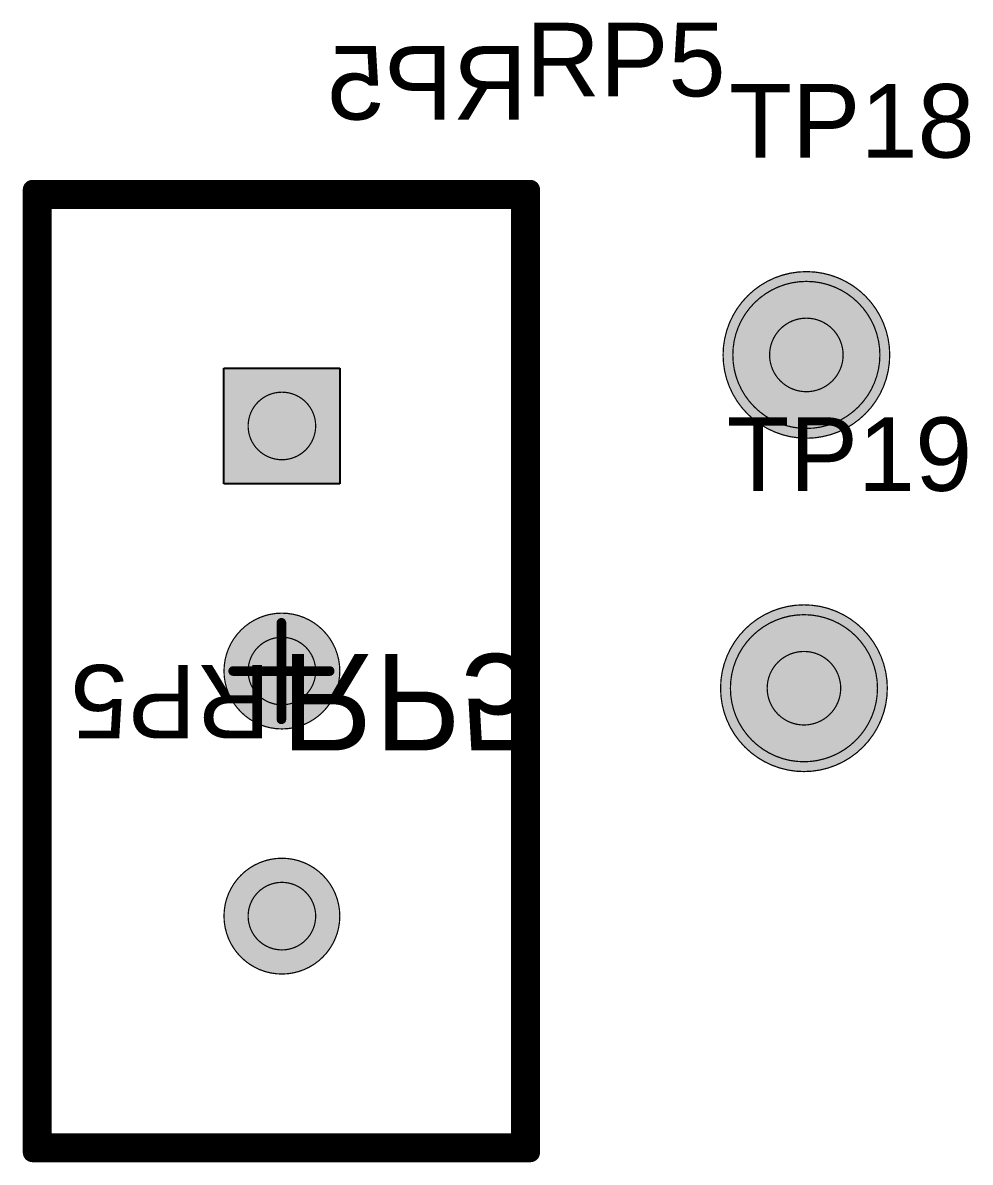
# Model space of a CAD drawing. Header units: millimetres. Extents: x 54 to 247, y 53 to 195.
# Drawn here: x 210.09 to 219.91, y 87.16 to 98.97 of the extents above; entities that cross this region are included whole.
import ezdxf

# ---------------------------------------------------------------- set-up
doc = ezdxf.new("R2010")
doc.units = ezdxf.units.MM
for name, color, linetype in [('BottomOverlay', 54, 'Continuous'), ('BottomSolder', 6, 'Continuous'), ('Mechanical10', 56, 'Continuous'), ('Mechanical11', 56, 'Continuous'), ('Mechanical12', 56, 'Continuous'), ('Mechanical14', 56, 'Continuous'), ('Mechanical15', 56, 'Continuous'), ('Mechanical4', 56, 'Continuous'), ('Mechanical6', 56, 'Continuous'), ('Mechanical7', 56, 'Continuous'), ('Mechanical8', 56, 'Continuous'), ('MultiLayer', 9, 'Continuous'), ('PadHoleLayer', 156, 'Continuous'), ('TopSolder', 216, 'Continuous')]:
    doc.layers.add(name, color=color, linetype=linetype)
doc.styles.add('Arial', font='arial.ttf', dxfattribs={"height": 0.2})

# ---------------------------------------------------------------- blocks, each defined once
blk = doc.blocks.new('T____P_____B_247')
at = {"layer": 'BottomSolder'}
h = blk.add_hatch(color=6, dxfattribs=at)
edge = h.paths.add_edge_path()
edge.add_arc((0, 0), 0.864, 0, 360)
at = {"layer": 'MultiLayer'}
h = blk.add_hatch(color=9, dxfattribs=at)
edge = h.paths.add_edge_path()
edge.add_arc((0, 0), 0.762, 0, 360)
at = {"layer": 'PadHoleLayer'}
h = blk.add_hatch(color=156, dxfattribs=at)
edge = h.paths.add_edge_path()
edge.add_arc((0, 0), 0.381, 0, 360)
at = {"layer": 'TopSolder'}
h = blk.add_hatch(color=216, dxfattribs=at)
edge = h.paths.add_edge_path()
edge.add_arc((0, 0), 0.864, 0, 360)
blk = doc.blocks.new('T____P_____B_248')
at = {"layer": 'BottomSolder'}
h = blk.add_hatch(color=6, dxfattribs=at)
edge = h.paths.add_edge_path()
edge.add_arc((0, 0), 0.864, 0, 360)
at = {"layer": 'MultiLayer'}
h = blk.add_hatch(color=9, dxfattribs=at)
edge = h.paths.add_edge_path()
edge.add_arc((0, 0), 0.762, 0, 360)
at = {"layer": 'PadHoleLayer'}
h = blk.add_hatch(color=156, dxfattribs=at)
edge = h.paths.add_edge_path()
edge.add_arc((0, 0), 0.381, 0, 360)
at = {"layer": 'TopSolder'}
h = blk.add_hatch(color=216, dxfattribs=at)
edge = h.paths.add_edge_path()
edge.add_arc((0, 0), 0.864, 0, 360)
blk = doc.blocks.new('B______3296W_MFG_B_257')
at = {"layer": 'BottomSolder'}
blk.add_hatch(color=6, dxfattribs=at).paths.add_polyline_path([(-0.595, 3.14), (0.605, 3.14), (0.605, 1.94), (-0.595, 1.94)])
h = blk.add_hatch(color=6, dxfattribs=at)
edge = h.paths.add_edge_path()
edge.add_arc((0.005, 0), 0.6, 0, 360)
h = blk.add_hatch(color=6, dxfattribs=at)
edge = h.paths.add_edge_path()
edge.add_arc((0.005, -2.54), 0.6, 0, 360)
at = {"layer": 'MultiLayer'}
blk.add_hatch(color=9, dxfattribs=at).paths.add_polyline_path([(-0.595, 3.14), (0.605, 3.14), (0.605, 1.94), (-0.595, 1.94)])
h = blk.add_hatch(color=9, dxfattribs=at)
edge = h.paths.add_edge_path()
edge.add_arc((0.005, 0), 0.6, 0, 360)
h = blk.add_hatch(color=9, dxfattribs=at)
edge = h.paths.add_edge_path()
edge.add_arc((0.005, -2.54), 0.6, 0, 360)
at = {"layer": 'PadHoleLayer'}
h = blk.add_hatch(color=156, dxfattribs=at)
edge = h.paths.add_edge_path()
edge.add_arc((0.005, 2.54), 0.35, 0, 360)
h = blk.add_hatch(color=156, dxfattribs=at)
edge = h.paths.add_edge_path()
edge.add_arc((0.005, 0), 0.35, 0, 360)
h = blk.add_hatch(color=156, dxfattribs=at)
edge = h.paths.add_edge_path()
edge.add_arc((0.005, -2.54), 0.35, 0, 360)
at = {"layer": 'TopSolder'}
blk.add_hatch(color=216, dxfattribs=at).paths.add_polyline_path([(-0.595, 3.14), (0.605, 3.14), (0.605, 1.94), (-0.595, 1.94)])
h = blk.add_hatch(color=216, dxfattribs=at)
edge = h.paths.add_edge_path()
edge.add_arc((0.005, 0), 0.6, 0, 360)
h = blk.add_hatch(color=216, dxfattribs=at)
edge = h.paths.add_edge_path()
edge.add_arc((0.005, -2.54), 0.6, 0, 360)
at = {"layer": 'BottomOverlay', "const_width": 0.2}
for points in [[(-2.48, -4.89), (-2.48, 4.89)], [(-2.48, 4.89), (2.48, 4.89)], [(2.48, -4.89), (2.48, 4.89)], [(-2.48, -4.89), (2.48, -4.89)]]:
    blk.add_lwpolyline(points, dxfattribs=at)
at = {"layer": 'BottomOverlay', "const_width": 0.1}
for points in [[(-2.53, 4.89, 1), (-2.43, 4.89, 1)], [(-2.53, 4.89, 1), (-2.43, 4.89, 1)], [(2.43, 4.89, 1), (2.53, 4.89, 1)], [(2.43, 4.89, 1), (2.53, 4.89, 1)], [(-2.53, -4.89, 1), (-2.43, -4.89, 1)], [(-2.53, -4.89, 1), (-2.43, -4.89, 1)], [(2.43, -4.89, 1), (2.53, -4.89, 1)], [(2.43, -4.89, 1), (2.53, -4.89, 1)]]:
    blk.add_lwpolyline(points, format="xyb", close=True, dxfattribs=at)
at = {"layer": 'Mechanical10', "const_width": 0.2}
for points in [[(-2.58, -4.99), (-2.58, 4.99)], [(-2.58, 4.99), (2.58, 4.99)], [(2.58, -4.99), (2.58, 4.99)], [(-2.58, -4.99), (2.58, -4.99)]]:
    blk.add_lwpolyline(points, dxfattribs=at)
at = {"layer": 'Mechanical10', "const_width": 0.1}
for points in [[(-2.63, 4.99, 1), (-2.53, 4.99, 1)], [(-2.63, 4.99, 1), (-2.53, 4.99, 1)], [(2.53, 4.99, 1), (2.63, 4.99, 1)], [(2.53, 4.99, 1), (2.63, 4.99, 1)], [(-2.63, -4.99, 1), (-2.53, -4.99, 1)], [(-2.63, -4.99, 1), (-2.53, -4.99, 1)], [(2.53, -4.99, 1), (2.63, -4.99, 1)], [(2.53, -4.99, 1), (2.63, -4.99, 1)]]:
    blk.add_lwpolyline(points, format="xyb", close=True, dxfattribs=at)
at = {"layer": 'Mechanical12', "const_width": 0.2}
for points in [[(-2.48, -4.89), (-2.48, 4.89)], [(-2.48, 4.89), (2.48, 4.89)], [(2.48, -4.89), (2.48, 4.89)], [(-2.48, -4.89), (2.48, -4.89)]]:
    blk.add_lwpolyline(points, dxfattribs=at)
at = {"layer": 'Mechanical12', "const_width": 0.1}
for points in [[(-2.53, 4.89, 1), (-2.43, 4.89, 1)], [(-2.53, 4.89, 1), (-2.43, 4.89, 1)], [(2.43, 4.89, 1), (2.53, 4.89, 1)], [(2.43, 4.89, 1), (2.53, 4.89, 1)], [(-2.53, -4.89, 1), (-2.43, -4.89, 1)], [(-2.53, -4.89, 1), (-2.43, -4.89, 1)], [(2.43, -4.89, 1), (2.53, -4.89, 1)], [(2.43, -4.89, 1), (2.53, -4.89, 1)]]:
    blk.add_lwpolyline(points, format="xyb", close=True, dxfattribs=at)
at = {"layer": 'Mechanical15'}
for points, const_width in [([(-2.58, -4.99), (-2.58, 4.99)], 0.2), ([(-2.58, 4.99), (2.58, 4.99)], 0.2), ([(2.58, -4.99), (2.58, 4.99)], 0.2), ([(0, -0.5), (0, 0.5)], 0.1), ([(-0.5, 0), (0.5, 0)], 0.1), ([(-2.58, -4.99), (2.58, -4.99)], 0.2)]:
    blk.add_lwpolyline(points, dxfattribs=dict(at, const_width=const_width))
for points, const_width in [([(-2.63, 4.99, 1), (-2.53, 4.99, 1)], 0.1), ([(-2.63, 4.99, 1), (-2.53, 4.99, 1)], 0.1), ([(2.53, 4.99, 1), (2.63, 4.99, 1)], 0.1), ([(2.53, 4.99, 1), (2.63, 4.99, 1)], 0.1), ([(-0.025, 0.5, 1), (0.025, 0.5, 1)], 0.05), ([(-0.525, 0, 1), (-0.475, 0, 1)], 0.05), ([(0.475, 0, 1), (0.525, 0, 1)], 0.05), ([(-0.025, -0.5, 1), (0.025, -0.5, 1)], 0.05), ([(-2.63, -4.99, 1), (-2.53, -4.99, 1)], 0.1), ([(-2.63, -4.99, 1), (-2.53, -4.99, 1)], 0.1), ([(2.53, -4.99, 1), (2.63, -4.99, 1)], 0.1), ([(2.53, -4.99, 1), (2.63, -4.99, 1)], 0.1)]:
    blk.add_lwpolyline(points, format="xyb", close=True, dxfattribs=dict(at, const_width=const_width))
at = {"layer": 'Mechanical10', "text_generation_flag": 2}
blk.add_text('RP5', height=1, rotation=180, dxfattribs=at).set_placement((0, 0.177))

msp = doc.modelspace()

# ---------------------------------------------------------------- hatches: boundary and pattern name
at = {"layer": 'Mechanical14'}
h = msp.add_hatch(color=56, dxfattribs=at)
edge = h.paths.add_edge_path()
edge.add_arc((210.291, 97.143), 0.05, 0, 360)
h = msp.add_hatch(color=56, dxfattribs=at)
edge = h.paths.add_edge_path()
edge.add_arc((210.291, 97.143), 0.05, 0, 360)
h = msp.add_hatch(color=56, dxfattribs=at)
edge = h.paths.add_edge_path()
edge.add_arc((215.251, 97.143), 0.05, 0, 360)
h = msp.add_hatch(color=56, dxfattribs=at)
edge = h.paths.add_edge_path()
edge.add_arc((215.251, 97.143), 0.05, 0, 360)
h = msp.add_hatch(color=56, dxfattribs=at)
edge = h.paths.add_edge_path()
edge.add_arc((210.291, 87.363), 0.05, 0, 360)
h = msp.add_hatch(color=56, dxfattribs=at)
edge = h.paths.add_edge_path()
edge.add_arc((210.291, 87.363), 0.05, 0, 360)
h = msp.add_hatch(color=56, dxfattribs=at)
edge = h.paths.add_edge_path()
edge.add_arc((215.251, 87.363), 0.05, 0, 360)
h = msp.add_hatch(color=56, dxfattribs=at)
edge = h.paths.add_edge_path()
edge.add_arc((215.251, 87.363), 0.05, 0, 360)
at = {"layer": 'Mechanical4'}
h = msp.add_hatch(color=56, dxfattribs=at)
edge = h.paths.add_edge_path()
edge.add_arc((210.191, 97.243), 0.05, 0, 360)
h = msp.add_hatch(color=56, dxfattribs=at)
edge = h.paths.add_edge_path()
edge.add_arc((210.191, 97.243), 0.05, 0, 360)
h = msp.add_hatch(color=56, dxfattribs=at)
edge = h.paths.add_edge_path()
edge.add_arc((210.191, 97.243), 0.05, 0, 360)
h = msp.add_hatch(color=56, dxfattribs=at)
edge = h.paths.add_edge_path()
edge.add_arc((210.191, 97.243), 0.05, 0, 360)
h = msp.add_hatch(color=56, dxfattribs=at)
edge = h.paths.add_edge_path()
edge.add_arc((215.351, 97.243), 0.05, 0, 360)
h = msp.add_hatch(color=56, dxfattribs=at)
edge = h.paths.add_edge_path()
edge.add_arc((215.351, 97.243), 0.05, 0, 360)
h = msp.add_hatch(color=56, dxfattribs=at)
edge = h.paths.add_edge_path()
edge.add_arc((215.351, 97.243), 0.05, 0, 360)
h = msp.add_hatch(color=56, dxfattribs=at)
edge = h.paths.add_edge_path()
edge.add_arc((215.351, 97.243), 0.05, 0, 360)
h = msp.add_hatch(color=56, dxfattribs=at)
edge = h.paths.add_edge_path()
edge.add_arc((210.191, 87.263), 0.05, 0, 360)
h = msp.add_hatch(color=56, dxfattribs=at)
edge = h.paths.add_edge_path()
edge.add_arc((210.191, 87.263), 0.05, 0, 360)
h = msp.add_hatch(color=56, dxfattribs=at)
edge = h.paths.add_edge_path()
edge.add_arc((210.191, 87.263), 0.05, 0, 360)
h = msp.add_hatch(color=56, dxfattribs=at)
edge = h.paths.add_edge_path()
edge.add_arc((210.191, 87.263), 0.05, 0, 360)
h = msp.add_hatch(color=56, dxfattribs=at)
edge = h.paths.add_edge_path()
edge.add_arc((215.351, 87.263), 0.05, 0, 360)
h = msp.add_hatch(color=56, dxfattribs=at)
edge = h.paths.add_edge_path()
edge.add_arc((215.351, 87.263), 0.05, 0, 360)
h = msp.add_hatch(color=56, dxfattribs=at)
edge = h.paths.add_edge_path()
edge.add_arc((215.351, 87.263), 0.05, 0, 360)
h = msp.add_hatch(color=56, dxfattribs=at)
edge = h.paths.add_edge_path()
edge.add_arc((215.351, 87.263), 0.05, 0, 360)
at = {"layer": 'Mechanical8'}
h = msp.add_hatch(color=56, dxfattribs=at)
edge = h.paths.add_edge_path()
edge.add_arc((210.291, 97.143), 0.05, 0, 360)
h = msp.add_hatch(color=56, dxfattribs=at)
edge = h.paths.add_edge_path()
edge.add_arc((210.291, 97.143), 0.05, 0, 360)
h = msp.add_hatch(color=56, dxfattribs=at)
edge = h.paths.add_edge_path()
edge.add_arc((215.251, 97.143), 0.05, 0, 360)
h = msp.add_hatch(color=56, dxfattribs=at)
edge = h.paths.add_edge_path()
edge.add_arc((215.251, 97.143), 0.05, 0, 360)
h = msp.add_hatch(color=56, dxfattribs=at)
edge = h.paths.add_edge_path()
edge.add_arc((210.291, 87.363), 0.05, 0, 360)
h = msp.add_hatch(color=56, dxfattribs=at)
edge = h.paths.add_edge_path()
edge.add_arc((210.291, 87.363), 0.05, 0, 360)
h = msp.add_hatch(color=56, dxfattribs=at)
edge = h.paths.add_edge_path()
edge.add_arc((215.251, 87.363), 0.05, 0, 360)
h = msp.add_hatch(color=56, dxfattribs=at)
edge = h.paths.add_edge_path()
edge.add_arc((215.251, 87.363), 0.05, 0, 360)
at = {"layer": 'PadHoleLayer'}
h = msp.add_hatch(color=156, dxfattribs=at)
edge = h.paths.add_edge_path()
edge.add_arc((210.191, 97.243), 0.05, 0, 360)
h = msp.add_hatch(color=156, dxfattribs=at)
edge = h.paths.add_edge_path()
edge.add_arc((210.191, 97.243), 0.05, 0, 360)
h = msp.add_hatch(color=156, dxfattribs=at)
edge = h.paths.add_edge_path()
edge.add_arc((210.191, 97.243), 0.05, 0, 360)
h = msp.add_hatch(color=156, dxfattribs=at)
edge = h.paths.add_edge_path()
edge.add_arc((210.191, 97.243), 0.05, 0, 360)
h = msp.add_hatch(color=156, dxfattribs=at)
edge = h.paths.add_edge_path()
edge.add_arc((210.291, 97.143), 0.05, 0, 360)
h = msp.add_hatch(color=156, dxfattribs=at)
edge = h.paths.add_edge_path()
edge.add_arc((210.291, 97.143), 0.05, 0, 360)
h = msp.add_hatch(color=156, dxfattribs=at)
edge = h.paths.add_edge_path()
edge.add_arc((210.291, 97.143), 0.05, 0, 360)
h = msp.add_hatch(color=156, dxfattribs=at)
edge = h.paths.add_edge_path()
edge.add_arc((210.291, 97.143), 0.05, 0, 360)
h = msp.add_hatch(color=156, dxfattribs=at)
edge = h.paths.add_edge_path()
edge.add_arc((215.251, 97.143), 0.05, 0, 360)
h = msp.add_hatch(color=156, dxfattribs=at)
edge = h.paths.add_edge_path()
edge.add_arc((215.251, 97.143), 0.05, 0, 360)
h = msp.add_hatch(color=156, dxfattribs=at)
edge = h.paths.add_edge_path()
edge.add_arc((215.251, 97.143), 0.05, 0, 360)
h = msp.add_hatch(color=156, dxfattribs=at)
edge = h.paths.add_edge_path()
edge.add_arc((215.251, 97.143), 0.05, 0, 360)
h = msp.add_hatch(color=156, dxfattribs=at)
edge = h.paths.add_edge_path()
edge.add_arc((215.351, 97.243), 0.05, 0, 360)
h = msp.add_hatch(color=156, dxfattribs=at)
edge = h.paths.add_edge_path()
edge.add_arc((215.351, 97.243), 0.05, 0, 360)
h = msp.add_hatch(color=156, dxfattribs=at)
edge = h.paths.add_edge_path()
edge.add_arc((215.351, 97.243), 0.05, 0, 360)
h = msp.add_hatch(color=156, dxfattribs=at)
edge = h.paths.add_edge_path()
edge.add_arc((215.351, 97.243), 0.05, 0, 360)
h = msp.add_hatch(color=156, dxfattribs=at)
edge = h.paths.add_edge_path()
edge.add_arc((210.291, 87.363), 0.05, 0, 360)
h = msp.add_hatch(color=156, dxfattribs=at)
edge = h.paths.add_edge_path()
edge.add_arc((210.291, 87.363), 0.05, 0, 360)
h = msp.add_hatch(color=156, dxfattribs=at)
edge = h.paths.add_edge_path()
edge.add_arc((210.291, 87.363), 0.05, 0, 360)
h = msp.add_hatch(color=156, dxfattribs=at)
edge = h.paths.add_edge_path()
edge.add_arc((210.291, 87.363), 0.05, 0, 360)
h = msp.add_hatch(color=156, dxfattribs=at)
edge = h.paths.add_edge_path()
edge.add_arc((215.251, 87.363), 0.05, 0, 360)
h = msp.add_hatch(color=156, dxfattribs=at)
edge = h.paths.add_edge_path()
edge.add_arc((215.251, 87.363), 0.05, 0, 360)
h = msp.add_hatch(color=156, dxfattribs=at)
edge = h.paths.add_edge_path()
edge.add_arc((215.251, 87.363), 0.05, 0, 360)
h = msp.add_hatch(color=156, dxfattribs=at)
edge = h.paths.add_edge_path()
edge.add_arc((215.251, 87.363), 0.05, 0, 360)
h = msp.add_hatch(color=156, dxfattribs=at)
edge = h.paths.add_edge_path()
edge.add_arc((210.191, 87.263), 0.05, 0, 360)
h = msp.add_hatch(color=156, dxfattribs=at)
edge = h.paths.add_edge_path()
edge.add_arc((210.191, 87.263), 0.05, 0, 360)
h = msp.add_hatch(color=156, dxfattribs=at)
edge = h.paths.add_edge_path()
edge.add_arc((210.191, 87.263), 0.05, 0, 360)
h = msp.add_hatch(color=156, dxfattribs=at)
edge = h.paths.add_edge_path()
edge.add_arc((210.191, 87.263), 0.05, 0, 360)
h = msp.add_hatch(color=156, dxfattribs=at)
edge = h.paths.add_edge_path()
edge.add_arc((215.351, 87.263), 0.05, 0, 360)
h = msp.add_hatch(color=156, dxfattribs=at)
edge = h.paths.add_edge_path()
edge.add_arc((215.351, 87.263), 0.05, 0, 360)
h = msp.add_hatch(color=156, dxfattribs=at)
edge = h.paths.add_edge_path()
edge.add_arc((215.351, 87.263), 0.05, 0, 360)
h = msp.add_hatch(color=156, dxfattribs=at)
edge = h.paths.add_edge_path()
edge.add_arc((215.351, 87.263), 0.05, 0, 360)

# ---------------------------------------------------------------- linework, layer by layer
at = {"layer": 'Mechanical10'}
for p, q in [((212.176, 94.193), (212.176, 95.393)), ((212.176, 95.393), (213.376, 95.393)), ((213.376, 95.393), (213.376, 94.193)), ((213.376, 94.193), (212.176, 94.193))]:
    msp.add_line(p, q, dxfattribs=at)
for points, const_width in [([(219.075, 95.529, 1), (217.348, 95.529, 1)], 0.0127), ([(217.345, 95.529, 1), (217.351, 95.529, 1)], 0.00635), ([(219.072, 95.529, 1), (219.078, 95.529, 1)], 0.00635), ([(219.05, 92.075, 1), (217.322, 92.075, 1)], 0.0127), ([(213.376, 92.253, 1), (212.176, 92.253, 1)], 0.0127), ([(212.173, 92.253, 1), (212.179, 92.253, 1)], 0.00635), ([(213.373, 92.253, 1), (213.379, 92.253, 1)], 0.00635), ([(217.319, 92.075, 1), (217.326, 92.075, 1)], 0.00635), ([(219.046, 92.075, 1), (219.053, 92.075, 1)], 0.00635), ([(213.376, 89.713, 1), (212.176, 89.713, 1)], 0.0127), ([(212.173, 89.713, 1), (212.179, 89.713, 1)], 0.00635), ([(213.373, 89.713, 1), (213.379, 89.713, 1)], 0.00635)]:
    msp.add_lwpolyline(points, format="xyb", close=True, dxfattribs=dict(at, const_width=const_width))
at = {"layer": 'Mechanical11'}
for p, q in [((212.176, 94.193), (212.176, 95.393)), ((212.176, 95.393), (213.376, 95.393)), ((213.376, 95.393), (213.376, 94.193)), ((213.376, 94.193), (212.176, 94.193))]:
    msp.add_line(p, q, dxfattribs=at)
for points, const_width in [([(219.075, 95.529, 1), (217.348, 95.529, 1)], 0.0127), ([(217.345, 95.529, 1), (217.351, 95.529, 1)], 0.00635), ([(219.072, 95.529, 1), (219.078, 95.529, 1)], 0.00635), ([(219.05, 92.075, 1), (217.322, 92.075, 1)], 0.0127), ([(213.376, 92.253, 1), (212.176, 92.253, 1)], 0.0127), ([(212.173, 92.253, 1), (212.179, 92.253, 1)], 0.00635), ([(213.373, 92.253, 1), (213.379, 92.253, 1)], 0.00635), ([(217.319, 92.075, 1), (217.326, 92.075, 1)], 0.00635), ([(219.046, 92.075, 1), (219.053, 92.075, 1)], 0.00635), ([(213.376, 89.713, 1), (212.176, 89.713, 1)], 0.0127), ([(212.173, 89.713, 1), (212.179, 89.713, 1)], 0.00635), ([(213.373, 89.713, 1), (213.379, 89.713, 1)], 0.00635)]:
    msp.add_lwpolyline(points, format="xyb", close=True, dxfattribs=dict(at, const_width=const_width))
at = {"layer": 'Mechanical12'}
for points, const_width in [([(218.592, 95.529, 1), (217.83, 95.529, 1)], 0.0127), ([(217.827, 95.529, 1), (217.834, 95.529, 1)], 0.00635), ([(218.589, 95.529, 1), (218.596, 95.529, 1)], 0.00635), ([(213.126, 94.793, 1), (212.426, 94.793, 1)], 0.0127), ([(212.423, 94.793, 1), (212.429, 94.793, 1)], 0.00635), ([(213.123, 94.793, 1), (213.129, 94.793, 1)], 0.00635), ([(213.126, 92.253, 1), (212.426, 92.253, 1)], 0.0127), ([(218.567, 92.075, 1), (217.805, 92.075, 1)], 0.0127), ([(212.423, 92.253, 1), (212.429, 92.253, 1)], 0.00635), ([(213.123, 92.253, 1), (213.129, 92.253, 1)], 0.00635), ([(217.802, 92.075, 1), (217.808, 92.075, 1)], 0.00635), ([(218.564, 92.075, 1), (218.57, 92.075, 1)], 0.00635), ([(213.126, 89.713, 1), (212.426, 89.713, 1)], 0.0127), ([(212.423, 89.713, 1), (212.429, 89.713, 1)], 0.00635), ([(213.123, 89.713, 1), (213.129, 89.713, 1)], 0.00635)]:
    msp.add_lwpolyline(points, format="xyb", close=True, dxfattribs=dict(at, const_width=const_width))
at = {"layer": 'Mechanical14', "const_width": 0.2}
for points in [[(210.291, 97.143), (215.251, 97.143)], [(210.291, 87.363), (210.291, 97.143)], [(215.251, 87.363), (215.251, 97.143)], [(210.291, 87.363), (215.251, 87.363)]]:
    msp.add_lwpolyline(points, dxfattribs=at)
at = {"layer": 'Mechanical14', "const_width": 0.1}
for points in [[(210.241, 97.143, 1), (210.341, 97.143, 1)], [(210.241, 97.143, 1), (210.341, 97.143, 1)], [(215.201, 97.143, 1), (215.301, 97.143, 1)], [(215.201, 97.143, 1), (215.301, 97.143, 1)], [(210.241, 87.363, 1), (210.341, 87.363, 1)], [(210.241, 87.363, 1), (210.341, 87.363, 1)], [(215.201, 87.363, 1), (215.301, 87.363, 1)], [(215.201, 87.363, 1), (215.301, 87.363, 1)]]:
    msp.add_lwpolyline(points, format="xyb", close=True, dxfattribs=at)
at = {"layer": 'Mechanical4'}
for points, const_width in [([(210.191, 97.243), (215.351, 97.243)], 0.2), ([(210.191, 87.263), (210.191, 97.243)], 0.2), ([(210.191, 97.243), (215.351, 97.243)], 0.2), ([(210.191, 87.263), (210.191, 97.243)], 0.2), ([(215.351, 87.263), (215.351, 97.243)], 0.2), ([(215.351, 87.263), (215.351, 97.243)], 0.2), ([(212.771, 91.753), (212.771, 92.753)], 0.1), ([(212.271, 92.253), (213.271, 92.253)], 0.1), ([(210.191, 87.263), (215.351, 87.263)], 0.2), ([(210.191, 87.263), (215.351, 87.263)], 0.2)]:
    msp.add_lwpolyline(points, dxfattribs=dict(at, const_width=const_width))
for points, const_width in [([(210.141, 97.243, 1), (210.241, 97.243, 1)], 0.1), ([(210.141, 97.243, 1), (210.241, 97.243, 1)], 0.1), ([(210.141, 97.243, 1), (210.241, 97.243, 1)], 0.1), ([(210.141, 97.243, 1), (210.241, 97.243, 1)], 0.1), ([(215.301, 97.243, 1), (215.401, 97.243, 1)], 0.1), ([(215.301, 97.243, 1), (215.401, 97.243, 1)], 0.1), ([(215.301, 97.243, 1), (215.401, 97.243, 1)], 0.1), ([(215.301, 97.243, 1), (215.401, 97.243, 1)], 0.1), ([(212.746, 92.753, 1), (212.796, 92.753, 1)], 0.05), ([(212.733, 92.753, 1), (212.758, 92.753, 1)], 0.025), ([(212.733, 92.753, 1), (212.758, 92.753, 1)], 0.025), ([(212.783, 92.753, 1), (212.808, 92.753, 1)], 0.025), ([(212.783, 92.753, 1), (212.808, 92.753, 1)], 0.025), ([(212.246, 92.253, 1), (212.296, 92.253, 1)], 0.05), ([(212.233, 92.253, 1), (212.258, 92.253, 1)], 0.025), ([(212.233, 92.253, 1), (212.258, 92.253, 1)], 0.025), ([(212.283, 92.253, 1), (212.308, 92.253, 1)], 0.025), ([(212.283, 92.253, 1), (212.308, 92.253, 1)], 0.025), ([(213.246, 92.253, 1), (213.296, 92.253, 1)], 0.05), ([(213.233, 92.253, 1), (213.258, 92.253, 1)], 0.025), ([(213.233, 92.253, 1), (213.258, 92.253, 1)], 0.025), ([(213.283, 92.253, 1), (213.308, 92.253, 1)], 0.025), ([(213.283, 92.253, 1), (213.308, 92.253, 1)], 0.025), ([(212.746, 91.753, 1), (212.796, 91.753, 1)], 0.05), ([(212.733, 91.753, 1), (212.758, 91.753, 1)], 0.025), ([(212.733, 91.753, 1), (212.758, 91.753, 1)], 0.025), ([(212.783, 91.753, 1), (212.808, 91.753, 1)], 0.025), ([(212.783, 91.753, 1), (212.808, 91.753, 1)], 0.025), ([(210.141, 87.263, 1), (210.241, 87.263, 1)], 0.1), ([(210.141, 87.263, 1), (210.241, 87.263, 1)], 0.1), ([(210.141, 87.263, 1), (210.241, 87.263, 1)], 0.1), ([(210.141, 87.263, 1), (210.241, 87.263, 1)], 0.1), ([(215.301, 87.263, 1), (215.401, 87.263, 1)], 0.1), ([(215.301, 87.263, 1), (215.401, 87.263, 1)], 0.1), ([(215.301, 87.263, 1), (215.401, 87.263, 1)], 0.1), ([(215.301, 87.263, 1), (215.401, 87.263, 1)], 0.1)]:
    msp.add_lwpolyline(points, format="xyb", close=True, dxfattribs=dict(at, const_width=const_width))
at = {"layer": 'Mechanical4', "const_width": 0.05}
for points in [[(212.746, 92.753, -1), (212.796, 92.753)], [(212.796, 92.753, -1), (212.746, 92.753)], [(212.246, 92.253, -1), (212.296, 92.253)], [(212.296, 92.253, -1), (212.246, 92.253)], [(213.246, 92.253, -1), (213.296, 92.253)], [(213.296, 92.253, -1), (213.246, 92.253)], [(212.746, 91.753, -1), (212.796, 91.753)], [(212.796, 91.753, -1), (212.746, 91.753)]]:
    msp.add_lwpolyline(points, format="xyb", dxfattribs=at)
at = {"layer": 'Mechanical7'}
for p, q in [((212.176, 94.193), (212.176, 95.393)), ((212.176, 95.393), (213.376, 95.393)), ((213.376, 95.393), (213.376, 94.193)), ((213.376, 94.193), (212.176, 94.193))]:
    msp.add_line(p, q, dxfattribs=at)
for points, const_width in [([(218.973, 95.529, 1), (217.449, 95.529, 1)], 0.0127), ([(217.446, 95.529, 1), (217.453, 95.529, 1)], 0.00635), ([(218.97, 95.529, 1), (218.977, 95.529, 1)], 0.00635), ([(213.376, 92.253, 1), (212.176, 92.253, 1)], 0.0127), ([(218.948, 92.075, 1), (217.424, 92.075, 1)], 0.0127), ([(212.173, 92.253, 1), (212.179, 92.253, 1)], 0.00635), ([(213.373, 92.253, 1), (213.379, 92.253, 1)], 0.00635), ([(217.421, 92.075, 1), (217.427, 92.075, 1)], 0.00635), ([(218.945, 92.075, 1), (218.951, 92.075, 1)], 0.00635), ([(213.376, 89.713, 1), (212.176, 89.713, 1)], 0.0127), ([(212.173, 89.713, 1), (212.179, 89.713, 1)], 0.00635), ([(213.373, 89.713, 1), (213.379, 89.713, 1)], 0.00635)]:
    msp.add_lwpolyline(points, format="xyb", close=True, dxfattribs=dict(at, const_width=const_width))
at = {"layer": 'Mechanical8', "const_width": 0.2}
for points in [[(210.291, 97.143), (215.251, 97.143)], [(210.291, 87.363), (210.291, 97.143)], [(215.251, 87.363), (215.251, 97.143)], [(210.291, 87.363), (215.251, 87.363)]]:
    msp.add_lwpolyline(points, dxfattribs=at)
at = {"layer": 'Mechanical8', "const_width": 0.1}
for points in [[(210.241, 97.143, 1), (210.341, 97.143, 1)], [(210.241, 97.143, 1), (210.341, 97.143, 1)], [(215.201, 97.143, 1), (215.301, 97.143, 1)], [(215.201, 97.143, 1), (215.301, 97.143, 1)], [(210.241, 87.363, 1), (210.341, 87.363, 1)], [(210.241, 87.363, 1), (210.341, 87.363, 1)], [(215.201, 87.363, 1), (215.301, 87.363, 1)], [(215.201, 87.363, 1), (215.301, 87.363, 1)]]:
    msp.add_lwpolyline(points, format="xyb", close=True, dxfattribs=at)

# ---------------------------------------------------------------- block references
msp.add_blockref('B______3296W_MFG_B_257', (212.771, 92.253))
at = {"rotation": 270}
for name, p in [('T____P_____B_248', (218.211, 95.529)), ('T____P_____B_247', (218.186, 92.075))]:
    msp.add_blockref(name, p, dxfattribs=at)

# ---------------------------------------------------------------- texts
at = {"layer": 'BottomOverlay', "style": 'Arial', "text_generation_flag": 2}
msp.add_text('RP5', height=0.762, dxfattribs=at).set_placement((215.316, 97.968))
at = {"layer": 'Mechanical14', "style": 'Arial'}
msp.add_text('RP5', height=0.762, dxfattribs=at).set_placement((215.303, 98.209))
at = {"layer": 'Mechanical4', "style": 'Arial'}
msp.add_text('RP5', height=0.762, rotation=180, dxfattribs=at).set_placement((212.657, 92.316))
at = {"layer": 'Mechanical6', "style": 'Arial'}
for s, p in [('TP18', (217.411, 97.574)), ('TP19', (217.386, 94.12))]:
    msp.add_text(s, height=0.762, dxfattribs=at).set_placement(p)

doc.saveas('drawing.dxf')
